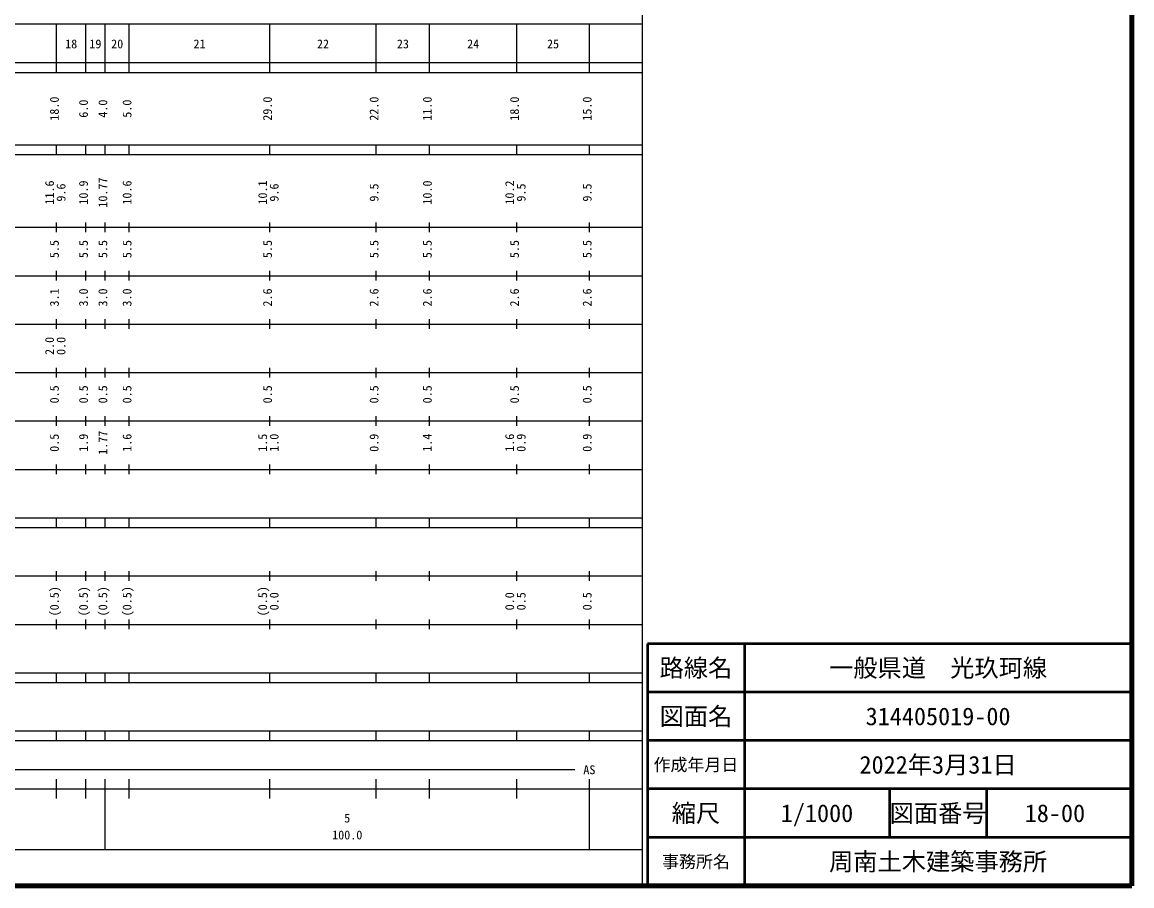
# Model space of a CAD drawing. Units: millimetres on the paper, enlarged 1000 times. Extents: x 40000 to 680000, y 20000 to 380000.
# Drawn here: x 450886 to 680000, y 20000 to 198357 of the extents above; entities that cross this region are included whole.
import ezdxf
from ezdxf.enums import TextEntityAlignment as Align

# ---------------------------------------------------------------- set-up
doc = ezdxf.new("R2010")
doc.units = ezdxf.units.MM
doc.header["$LTSCALE"] = 1000
for name, color, linetype, lineweight in [('M-TTL', 2, 'Continuous', 140), ('M-TTL-BAND', 7, 'Continuous', 25), ('M-TTL-FRAM', 2, 'Continuous', 50), ('M-TTL-LINE', 7, 'Continuous', 50)]:
    doc.layers.add(name, color=color, linetype=linetype, lineweight=lineweight)
doc.layers.add('M-TTL-TXT', color=7, linetype='Continuous')
doc.styles.add('ＭＳ ゴシック', font='')
doc.styles.get('ＭＳ ゴシック').set_extended_font_data('MS Gothic')

msp = doc.modelspace()

# ---------------------------------------------------------------- linework, layer by layer
at = {"layer": 'M-TTL'}
for p, q in [((680000, 20000), (680000, 380000)), ((40000, 20000), (680000, 20000))]:
    msp.add_line(p, q, dxfattribs=at)
at = {"layer": 'M-TTL-BAND'}
for p, q in [((579000, 20000), (579000, 370000)), ((68000, 198000), (579000, 198000)), ((458000, 188000), (458000, 198000)), ((464000, 188000), (464000, 198000)), ((468000, 188000), (468000, 198000)), ((473000, 188000), (473000, 198000)), ((502000, 188000), (502000, 198000)), ((524000, 188000), (524000, 198000)), ((535000, 188000), (535000, 198000)), ((553000, 188000), (553000, 198000)), ((568000, 188000), (568000, 198000)), ((40000, 190000), (579000, 190000)), ((40000, 188000), (579000, 188000)), ((40000, 173000), (579000, 173000)), ((458000, 171000), (458000, 173000)), ((464000, 171000), (464000, 173000)), ((468000, 171000), (468000, 173000)), ((473000, 171000), (473000, 173000)), ((502000, 171000), (502000, 173000)), ((524000, 171000), (524000, 173000)), ((535000, 171000), (535000, 173000)), ((553000, 171000), (553000, 173000)), ((568000, 171000), (568000, 173000)), ((40000, 171000), (579000, 171000)), ((40000, 156000), (579000, 156000)), ((458000, 155000), (458000, 157000)), ((464000, 155000), (464000, 157000)), ((468000, 155000), (468000, 157000)), ((473000, 155000), (473000, 157000)), ((502000, 155000), (502000, 157000)), ((524000, 155000), (524000, 157000)), ((535000, 155000), (535000, 157000)), ((553000, 155000), (553000, 157000)), ((568000, 155000), (568000, 157000)), ((458000, 145000), (458000, 147000)), ((464000, 145000), (464000, 147000)), ((468000, 145000), (468000, 147000)), ((473000, 145000), (473000, 147000)), ((502000, 145000), (502000, 147000)), ((524000, 145000), (524000, 147000)), ((535000, 145000), (535000, 147000)), ((553000, 145000), (553000, 147000)), ((568000, 145000), (568000, 147000)), ((46000, 146000), (579000, 146000)), ((52000, 136000), (579000, 136000)), ((458000, 135000), (458000, 137000)), ((464000, 135000), (464000, 137000)), ((468000, 135000), (468000, 137000)), ((473000, 135000), (473000, 137000)), ((502000, 135000), (502000, 137000)), ((524000, 135000), (524000, 137000)), ((535000, 135000), (535000, 137000)), ((553000, 135000), (553000, 137000)), ((568000, 135000), (568000, 137000)), ((458000, 125000), (458000, 127000)), ((464000, 125000), (464000, 127000)), ((468000, 125000), (468000, 127000)), ((473000, 125000), (473000, 127000)), ((502000, 125000), (502000, 127000)), ((524000, 125000), (524000, 127000)), ((535000, 125000), (535000, 127000)), ((553000, 125000), (553000, 127000)), ((568000, 125000), (568000, 127000)), ((46000, 126000), (579000, 126000)), ((458000, 115000), (458000, 117000)), ((464000, 115000), (464000, 117000)), ((468000, 115000), (468000, 117000)), ((473000, 115000), (473000, 117000)), ((502000, 115000), (502000, 117000)), ((524000, 115000), (524000, 117000)), ((535000, 115000), (535000, 117000)), ((553000, 115000), (553000, 117000)), ((568000, 115000), (568000, 117000)), ((52000, 116000), (579000, 116000)), ((46000, 106000), (579000, 106000)), ((458000, 105000), (458000, 107000)), ((464000, 105000), (464000, 107000)), ((468000, 105000), (468000, 107000)), ((473000, 105000), (473000, 107000)), ((502000, 105000), (502000, 107000)), ((524000, 105000), (524000, 107000)), ((535000, 105000), (535000, 107000)), ((553000, 105000), (553000, 107000)), ((568000, 105000), (568000, 107000)), ((40000, 96000), (579000, 96000)), ((40000, 94000), (579000, 94000)), ((458000, 94000), (458000, 96000)), ((464000, 94000), (464000, 96000)), ((468000, 94000), (468000, 96000)), ((473000, 94000), (473000, 96000)), ((502000, 94000), (502000, 96000)), ((524000, 94000), (524000, 96000)), ((535000, 94000), (535000, 96000)), ((553000, 94000), (553000, 96000)), ((568000, 94000), (568000, 96000)), ((458000, 83000), (458000, 85000)), ((464000, 83000), (464000, 85000)), ((468000, 83000), (468000, 85000)), ((473000, 83000), (473000, 85000)), ((502000, 83000), (502000, 85000)), ((524000, 83000), (524000, 85000)), ((535000, 83000), (535000, 85000)), ((553000, 83000), (553000, 85000)), ((568000, 83000), (568000, 85000)), ((49000, 84000), (579000, 84000)), ((40000, 74000), (579000, 74000)), ((458000, 73000), (458000, 75000)), ((464000, 73000), (464000, 75000)), ((468000, 73000), (468000, 75000)), ((473000, 73000), (473000, 75000)), ((502000, 73000), (502000, 75000)), ((524000, 73000), (524000, 75000)), ((535000, 73000), (535000, 75000)), ((553000, 73000), (553000, 75000)), ((568000, 73000), (568000, 75000)), ((40000, 64000), (579000, 64000)), ((40000, 62000), (579000, 62000)), ((458000, 62000), (458000, 64000)), ((464000, 62000), (464000, 64000)), ((468000, 62000), (468000, 64000)), ((473000, 62000), (473000, 64000)), ((502000, 62000), (502000, 64000)), ((524000, 62000), (524000, 64000)), ((535000, 62000), (535000, 64000)), ((553000, 62000), (553000, 64000)), ((568000, 62000), (568000, 64000)), ((40000, 52000), (579000, 52000)), ((458000, 50000), (458000, 52000)), ((464000, 50000), (464000, 52000)), ((468000, 50000), (468000, 52000)), ((473000, 50000), (473000, 52000)), ((502000, 50000), (502000, 52000)), ((524000, 50000), (524000, 52000)), ((535000, 50000), (535000, 52000)), ((553000, 50000), (553000, 52000)), ((568000, 50000), (568000, 52000)), ((40000, 50000), (579000, 50000)), ((71000, 44000), (565000, 44000)), ((458000, 38000), (458000, 42000)), ((464000, 38000), (464000, 42000)), ((468000, 27500), (468000, 42000)), ((473000, 38000), (473000, 42000)), ((502000, 38000), (502000, 42000)), ((524000, 38000), (524000, 42000)), ((535000, 38000), (535000, 42000)), ((553000, 38000), (553000, 42000)), ((568000, 27500), (568000, 42000)), ((40000, 40000), (579000, 40000)), ((68000, 27500), (579000, 27500))]:
    msp.add_line(p, q, dxfattribs=at)
at = {"layer": 'M-TTL-FRAM'}
for p, q in [((680000, 70000), (580000, 70000)), ((580000, 70000), (580000, 20000))]:
    msp.add_line(p, q, dxfattribs=at)
at = {"layer": 'M-TTL-LINE'}
for p, q in [((600000, 70000), (600000, 20000)), ((680000, 60000), (580000, 60000)), ((680000, 50000), (580000, 50000)), ((680000, 40000), (580000, 40000)), ((630000, 40000), (630000, 30000)), ((650000, 40000), (650000, 30000)), ((680000, 30000), (580000, 30000))]:
    msp.add_line(p, q, dxfattribs=at)

# ---------------------------------------------------------------- texts
at = {"layer": 'M-TTL-BAND', "style": 'ＭＳ ゴシック'}
for s, p in [('18', (461000, 192405)), ('19', (466000, 192405)), ('20', (470500, 192405)), ('21', (487500, 192405)), ('22', (513000, 192405)), ('23', (529500, 192405)), ('24', (544000, 192405)), ('25', (560500, 192405)), ('AS', (568000, 42500)), ('5', (518000, 32523)), ('100.0', (518000, 29033))]:
    msp.add_text(s, height=1833, dxfattribs=at).set_placement(p, align=Align.BOTTOM_CENTER)
for s, p in [('18.0', (459000, 180500)), ('6.0', (465000, 180500)), ('4.0', (469000, 180500)), ('5.0', (474000, 180500)), ('29.0', (503000, 180500)), ('22.0', (525000, 180500)), ('11.0', (536000, 180500)), ('18.0', (554000, 180500)), ('15.0', (569000, 180500)), ('11.6', (458000, 163174)), ('10.9', (465000, 163174)), ('10.77', (469000, 163174)), ('10.6', (474000, 163174)), ('10.1', (502000, 163174)), ('10.0', (536000, 163174)), ('10.2', (553000, 163174)), ('9.6', (460370, 163174)), ('9.6', (504370, 163174)), ('9.5', (525000, 163174)), ('9.5', (555370, 163174)), ('9.5', (569000, 163174)), ('5.5', (459000, 151500)), ('5.5', (465000, 151500)), ('5.5', (469000, 151500)), ('5.5', (474000, 151500)), ('5.5', (503000, 151500)), ('5.5', (525000, 151500)), ('5.5', (536000, 151500)), ('5.5', (554000, 151500)), ('5.5', (569000, 151500)), ('3.1', (459000, 141500)), ('3.0', (465000, 141500)), ('3.0', (469000, 141500)), ('3.0', (474000, 141500)), ('2.6', (503000, 141500)), ('2.6', (525000, 141500)), ('2.6', (536000, 141500)), ('2.6', (554000, 141500)), ('2.6', (569000, 141500)), ('2.0', (458000, 131500)), ('0.0', (460370, 131500)), ('0.5', (459000, 121500)), ('0.5', (465000, 121500)), ('0.5', (469000, 121500)), ('0.5', (474000, 121500)), ('0.5', (503000, 121500)), ('0.5', (525000, 121500)), ('0.5', (536000, 121500)), ('0.5', (554000, 121500)), ('0.5', (569000, 121500)), ('0.5', (459000, 111500)), ('1.9', (465000, 111500)), ('1.77', (469000, 111500)), ('1.6', (474000, 111500)), ('1.5', (502000, 111500)), ('1.0', (504370, 111500)), ('0.9', (525000, 111500)), ('1.4', (536000, 111500)), ('1.6', (553000, 111500)), ('0.9', (555370, 111500)), ('0.9', (569000, 111500)), ('(0.5)', (459000, 78764)), ('(0.5)', (465000, 78764)), ('(0.5)', (469000, 78764)), ('(0.5)', (474000, 78764)), ('(0.5)', (502000, 78764)), ('0.0', (504370, 78764)), ('0.0', (553000, 78764)), ('0.5', (555370, 78764)), ('0.5', (569000, 78764))]:
    msp.add_text(s, height=1833, rotation=90, dxfattribs=at).set_placement(p, align=Align.BOTTOM_CENTER)
at = {"layer": 'M-TTL-TXT', "style": 'ＭＳ ゴシック'}
for s, height, p in [('路線名', 3666, (590000, 65000)), ('路線名', 3666, (590000, 65000)), ('一般県道\u3000光玖珂線', 3666, (640000, 65000)), ('図面名', 3666, (590000, 55000)), ('図面名', 3666, (590000, 55000)), ('314405019-00', 3666, (640000, 55000)), ('作成年月日', 2566, (590000, 45000)), ('作成年月日', 2566, (590000, 45000)), ('2022年3月31日', 3666, (640000, 45000)), ('縮尺', 3666, (590000, 35000)), ('縮尺', 3666, (590000, 35000)), ('1/1000', 3666, (615000, 35000)), ('図面番号', 3666, (640000, 35000)), ('図面番号', 3666, (640000, 35000)), ('18-00', 3666, (664125, 35000)), ('事務所名', 2566, (590000, 25000)), ('事務所名', 2566, (590000, 25000)), ('周南土木建築事務所', 3666, (640000, 25000))]:
    msp.add_text(s, height=height, dxfattribs=at).set_placement(p, align=Align.MIDDLE_CENTER)

doc.saveas('drawing.dxf')
